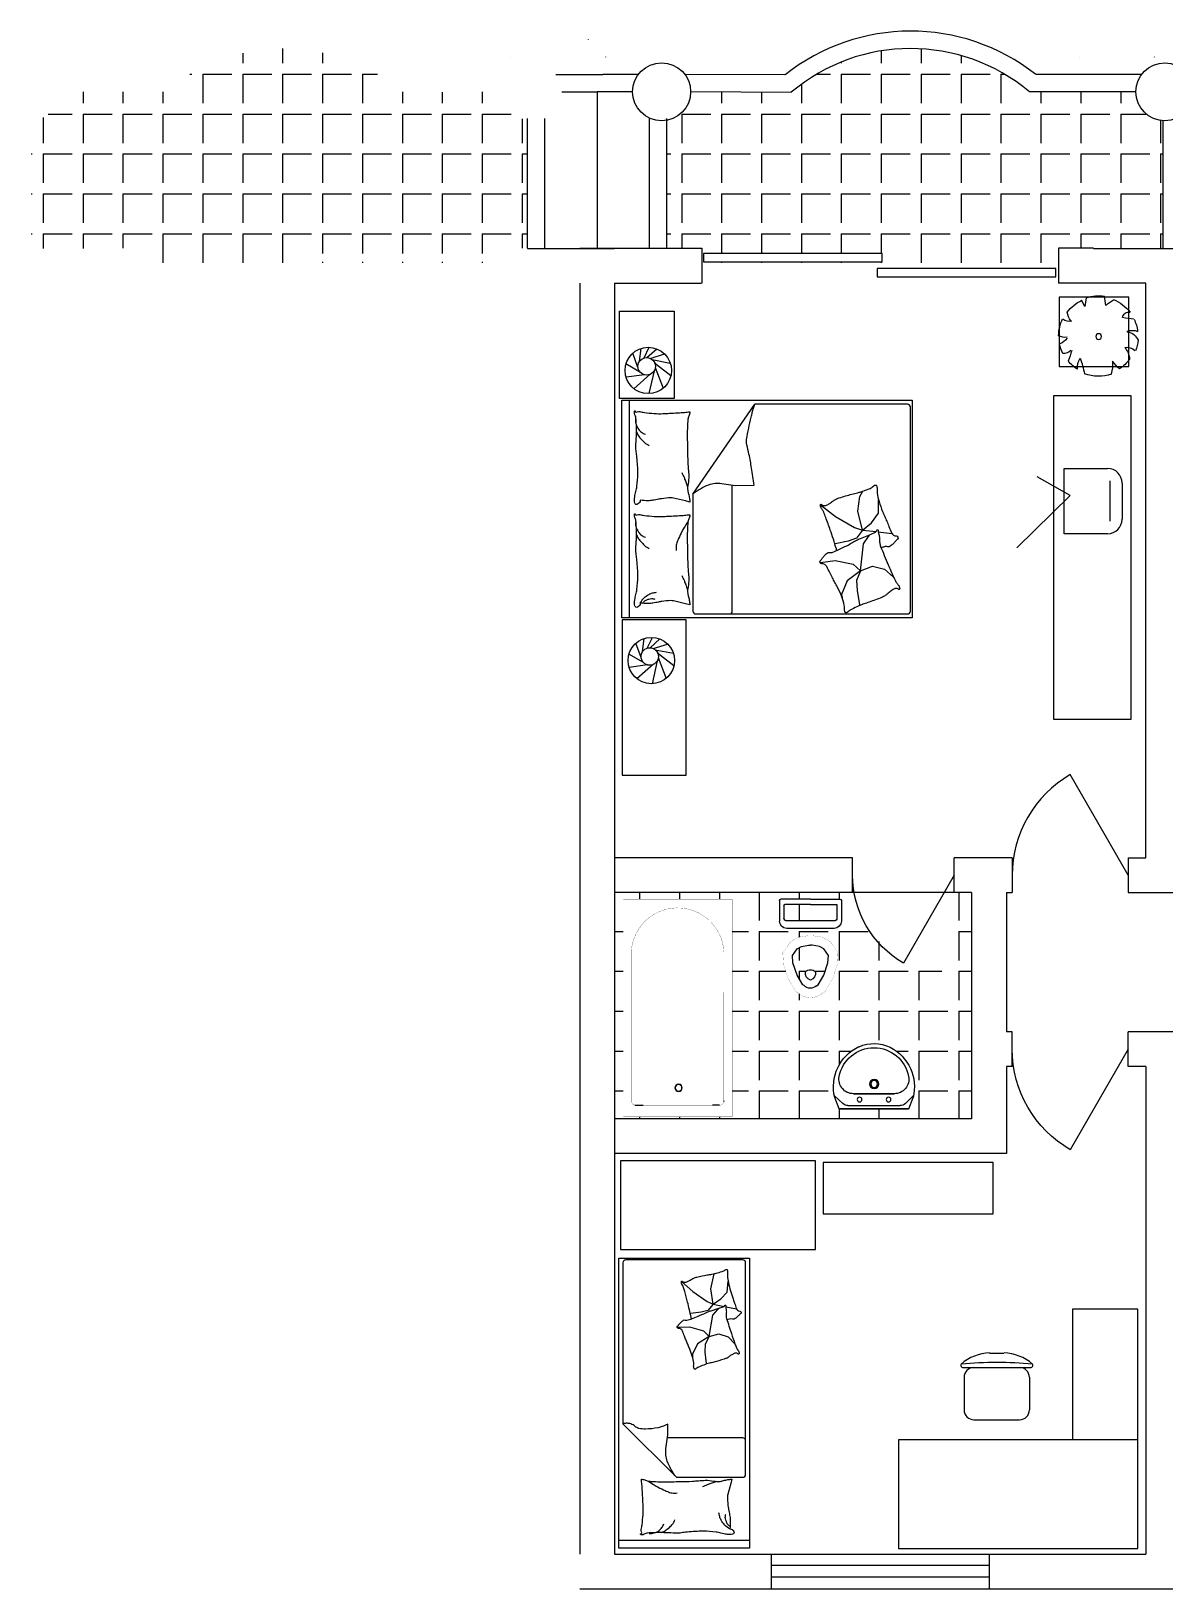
# Model space of a CAD drawing. Header units: millimetres. Extents: x 1155 to 52400, y 456 to 37454.
# Drawn here: x 1155 to 8967, y 26616 to 37354 of the extents above; entities that cross this region are included whole.
import ezdxf
from ezdxf.enums import TextEntityAlignment as Align

# ---------------------------------------------------------------- set-up
doc = ezdxf.new("R2010")
doc.units = ezdxf.units.MM
for name, color, linetype in [('PUB_WINDW', 7, 'Continuous'), ('WALL', 255, 'Continuous'), ('WINDOW', 2, 'Continuous')]:
    doc.layers.add(name, color=color, linetype=linetype)
doc.styles.add('DIM_FONT', font='SIMPLEX', dxfattribs={"width": 0.8})
doc.styles.add('SIMPLEX', font='SIMPLEX.SHX')
doc.styles.get("Standard").update_dxf_attribs({"font": 'arial.ttf'})

# ---------------------------------------------------------------- blocks, each defined once
blk = doc.blocks.new('M_C55HKH')
for p, q in [((0, -52), (900, -52)), ((26, -509), (26, -1968)), ((503, -489), (46, -489)), ((503, -489), (872, -858)), ((46, -761), (564, -761)), ((872, -1968), (872, -858)), ((299, -1273), (295, -1270)), ((307, -1352), (299, -1273)), ((305, -1407), (307, -1352)), ((357, -1410), (393, -1337)), ((393, -1337), (392, -1318)), ((146, -1456), (100, -1409)), ((211, -1478), (146, -1456)), ((278, -1459), (211, -1478)), ((278, -1459), (251, -1606)), ((278, -1459), (305, -1407)), ((278, -1459), (357, -1410)), ((317, -1498), (278, -1459)), ((412, -1527), (317, -1498)), ((251, -1606), (219, -1643)), ((495, -1523), (412, -1527)), ((163, -1664), (89, -1649)), ((196, -1718), (154, -1766)), ((249, -1682), (175, -1667)), ((249, -1682), (196, -1718)), ((219, -1643), (211, -1652)), ((249, -1682), (286, -1639)), ((249, -1682), (266, -1787)), ((292, -1700), (249, -1682)), ((286, -1639), (333, -1628)), ((391, -1769), (292, -1700)), ((333, -1628), (405, -1618)), ((154, -1766), (147, -1841)), ((266, -1787), (243, -1892)), ((469, -1839), (391, -1769)), ((46, -1988), (852, -1988))]:
    blk.add_line(p, q)
blk.add_lwpolyline([(0, -2000), (0, 0), (900, 0), (900, -2000)], close=True)
for points in [[(135, -134, -0.263368), (107, -115, -0.494818), (116, -96, -0.049225), (134, -94, -0.036831), (158, -96, -0.031893), (196, -104, 0.035782), (230, -111, 0.032941), (319, -117, 0.026564), (430, -111, 0.017905), (468, -106, -0.033397), (488, -104, -0.03204), (525, -104, 0.018442), (590, -107, 0.010837), (654, -107, 0.014624), (702, -104, 0.111249), (725, -96, -0.153708), (742, -92, -0.076444), (749, -94, -0.215512), (751, -96, -0.585858), (748, -99, 0.363489), (744, -102, 0.191716), (743, -113, -0.129675), (745, -130, -0.01735), (742, -147, 0.019326), (740, -162, 0.018818), (733, -230, 0.021828), (732, -289, 0.006204), (734, -323, 0.001963), (740, -430, 0.028341), (744, -466, -0.117014), (744, -475, -0.36606), (742, -476, -0.03973), (728, -473, -0.048309), (715, -468, 0.062981), (704, -464, 0.04058), (681, -461, 0.014345), (614, -458, 0.005484), (488, -459, 0.007153), (392, -462, 0.008762), (350, -465, -0.008153), (304, -468, -0.06251), (247, -463, 0.078669), (201, -461, 0.047825), (179, -466, -0.034494), (148, -473, -0.023571), (123, -476, -0.510228), (122, -475), (129, -445), (150, -363, 0.073041), (152, -343, 0.023305), (146, -282, 0.018299), (142, -259, -0.01097), (135, -221, -0.042281), (132, -187, -0.027201), (135, -133)], [(691, -102, 0.088153), (656, -105, 0.088153), (625, -120, 0.077547), (604, -142, 0.077547), (590, -169)], [(133, -150, -0.05369), (148, -163, -0.070312), (156, -175, -0.015448), (159, -183, -0.013244), (163, -194, -0.082127), (166, -212, -0.064164), (163, -235)], [(135, -134, -0.077379), (170, -159, -0.077379), (195, -194, -0.047525), (205, -218, -0.047525), (210, -244)], [(609, -107, 0.027842), (585, -118, 0.048685), (573, -126, 0.023666), (545, -150, 0.031223), (526, -171, 0.046801), (521, -179, 0.023191), (513, -196)], [(225, -460, 0.009729), (253, -451, 0.009729), (280, -441, 0.007971), (301, -432, 0.007971), (323, -423)], [(695, -462, 0.016108), (656, -436, 0.024599), (629, -421, 0.009477), (580, -397, 0.015937), (550, -385, 0.072521), (534, -381, 0.033339), (498, -381)], [(503, -489, -0.085272), (566, -599, -0.124044), (575, -686), (562, -782), (563, -854)], [(563, -854, -0.027362), (602, -838, -0.040834), (629, -830, -0.038441), (717, -821, -0.076528), (761, -826, -0.103649), (788, -840, 0.093398), (818, -857, 0.072727), (841, -861, 0.052315), (872, -858)], [(400, -1581, 0.025626), (402, -1591, 0.0108), (426, -1697, 0.00456), (445, -1769, 0.01125), (454, -1797, 0.069394), (462, -1813, -0.079756), (468, -1827, -0.106399), (469, -1839, -0.328642), (466, -1842, -0.299547), (461, -1840, 0.189917), (454, -1835, 0.033518), (446, -1833, 0.075627), (442, -1833, 0.053489), (436, -1835, 0.017838), (418, -1843, 0.038394), (397, -1855, -0.059529), (384, -1862, -0.035943), (362, -1869, -0.011245), (291, -1884, -0.006203), (259, -1889, 0.010783), (241, -1893, 0.019485), (230, -1895, 0.005062), (188, -1908, 0.101392), (167, -1919, -0.223768), (156, -1922, -0.25558), (153, -1920, -0.081563), (150, -1907, -0.071805), (151, -1893, 0.069985), (152, -1879, 0.03546), (145, -1831, 0.029432), (130, -1774, 0.001554), (121, -1746, -0.00152), (112, -1718, -0.004735), (102, -1689, 0.00382), (91, -1653, 0.296001), (66, -1634, -0.649774), (61, -1616, -0.02319), (65, -1613, 0.0288), (68, -1610, 0.005727), (73, -1605, -0.004358), (80, -1599, -0.027528), (94, -1586, -0.046214), (104, -1580, -0.194121), (117, -1579, 0.133719), (137, -1580, 0.005779), (155, -1575, 0.008882)]]:
    blk.add_lwpolyline(points, format="xyb")
blk.add_lwpolyline([(345, -1251, 0.101392), (366, -1238, -0.223768), (377, -1234, -0.25558), (380, -1236, -0.081563), (384, -1249, -0.071805), (384, -1263, 0.069985), (384, -1277, 0.03546), (394, -1324, 0.029432), (414, -1380, 0.001554), (425, -1407, -0.00152), (437, -1434, -0.004735), (448, -1462, 0.00382), (462, -1497, 0.296001), (488, -1515, -0.649774), (495, -1532, -0.02319), (491, -1536, 0.0288), (488, -1539, 0.005727), (484, -1544, -0.004358), (478, -1551, -0.027528), (464, -1564, -0.046214), (455, -1571, -0.194121), (442, -1573, 0.133719), (422, -1574, 0.011505), (387, -1586, 0.008882), (343, -1604, 0.012426), (286, -1629, -0.033612), (264, -1637), (218, -1652), (182, -1663, 0.224341), (170, -1674, -0.722772), (163, -1673, -0.103513), (163, -1670, 0.053465), (163, -1664, 0.030109), (161, -1646, -0.031436), (159, -1628, -0.05324), (160, -1616, 0.05518), (161, -1604, 0.056271), (157, -1583, 0.0108), (124, -1480, 0.00456), (100, -1409, 0.01125), (89, -1381, 0.069394), (80, -1366, -0.079756), (73, -1353, -0.106399), (71, -1341, -0.328642), (74, -1338, -0.299547), (79, -1340, 0.189917), (86, -1344, 0.033518), (94, -1345, 0.075627), (98, -1345, 0.053489), (104, -1343, 0.017838), (122, -1333, 0.038394), (141, -1319, -0.059529), (154, -1311, -0.035943), (175, -1303, -0.011245), (245, -1283, -0.006203), (276, -1275, 0.010783), (295, -1270, 0.019485), (305, -1266, 0.005062)], format="xyb", close=True)
for centre, start, end in [((46, -509), 90, 180), ((46, -741), 180, 270), ((46, -1968), 180, 270), ((852, -1968), 270, 0)]:
    blk.add_arc(centre, 20, start, end)
at = {"style": 'DIM_FONT', "width": 0.8, "flags": 9}
for tag in ['XSIZE', 'YSIZE']:
    blk.add_attdef(tag, (0, 0), '', height=0.5, dxfattribs=at)
blk = doc.blocks.new('M_C36OAK')
for p, q in [((-447, 1650), (-447, 750)), ((3, 1650), (-447, 1650)), ((3, 750), (3, 1650)), ((-1019, 1347), (-920, 1347)), ((-1199, 1247), (-739, 1247)), ((-1194, 1180), (-1194, 955)), ((-744, 1180), (-744, 955)), ((-1127, 887), (-812, 887)), ((-1647, 750), (-1647, 0)), ((3, 750), (-1647, 750)), ((3, 0), (3, 750)), ((-1647, 0), (3, 0))]:
    blk.add_line(p, q)
for centre, radius, start, end in [((-1009, 1032), 316, 91.7651, 130.7265), ((-929, 1032), 316, 49.2735, 88.2349), ((-1208, 1263), 10, 130.7265, 202.67), ((-1199, 1267), 20, 202.67, 270), ((-969, -1431), 2713, 84.8023, 95.1977), ((-1127, 1180), 67.5, 90, 180), ((-812, 1180), 67.5, 0, 90), ((-739, 1267), 20, 270, 337.33), ((-730, 1263), 10, 337.33, 49.2735), ((-1127, 955), 67.5, 180, 270), ((-812, 955), 67.5, 270, 0)]:
    blk.add_arc(centre, radius, start, end)
at = {"width": 0.8, "flags": 9}
for tag in ['XSIZE', 'YSIZE']:
    blk.add_attdef(tag, (0, 0), '', height=0.5, dxfattribs=at)
blk = doc.blocks.new('_WBLK')
for p, q in [((-0.5, 0.5), (0.5, 0.5)), ((0.5, 0.1667), (-0.5, 0.1667)), ((0.5, -0.1667), (-0.5, -0.1667)), ((-0.5, -0.5), (0.5, -0.5))]:
    blk.add_line(p, q)
at = {"style": 'SIMPLEX', "flags": 9}
blk.add_attdef('A', text='', height=1, dxfattribs=at).set_placement((0, 1.5), align=Align.MIDDLE)
blk = doc.blocks.new('M_C5')
for p, q in [((-71, 21), (-106, 120)), ((-60, 63), (-50, 152)), ((-28, 86), (7, 160)), ((-9, 88), (59, 149)), ((12, 83), (112, 114)), ((-54, -14), (-154, 45)), ((26, 75), (152, 50)), ((42, 53), (156, -35)), ((48, 21), (102, -123)), ((-26, -30), (-153, -47)), ((14, -26), (-99, -126)), ((41, -2), (5, -160))]:
    blk.add_line(p, q)
for centre, radius in [((0, 0), 160), ((-11, 28), 60)]:
    blk.add_circle(centre, radius)
at = {"width": 0.8, "flags": 9}
for tag in ['XSIZE', 'YSIZE']:
    blk.add_attdef(tag, (0, 0), '', height=0.5, dxfattribs=at)
blk = doc.blocks.new('M_E4')
for p, q in [((670, -80), (670, -137)), ((670, -86), (670, -97)), ((670, -663), (670, -614))]:
    blk.add_line(p, q)
at = {"const_width": 1.5}
for points in [[(-750, -750), (-750, 0)], [(-750, 0), (750, 0)], [(750, 0), (750, -750)], [(608, -56), (640, -56)], [(670, -90), (670, -656)], [(750, -750), (-750, -750)], [(670, -663), (670, -655)]]:
    blk.add_lwpolyline(points, dxfattribs=at)
for points in [[(-399, -56, 0.930688), (-388, -693, 0.930688)], [(670, -86, 0.414214), (640, -56, 0.414214)], [(670, -90, 0.041784), (670, -85, 0.412615)], [(640, -693, 0.414214), (670, -663, 0.414214)]]:
    blk.add_lwpolyline(points, format="xyb", dxfattribs=at)
at = {"const_width": 1.5, "flags": 128}
for points in [[(-399, -56), (608, -56)], [(-399, -694), (645, -692)]]:
    blk.add_lwpolyline(points, dxfattribs=at)
for radius in [25, 23]:
    blk.add_circle((550, -381), radius)
blk.add_arc((640, -663), 30, 270, 280.176)
at = {"width": 0.8, "flags": 9}
for tag in ['XSIZE', 'YSIZE']:
    blk.add_attdef(tag, (0, 0), '', height=0.5, dxfattribs=at)
blk = doc.blocks.new('M_E7')
for p, q in [((-10, 112), (-151, 112)), ((-201, 62), (-201, -265)), ((-150, 61), (-150, -264)), ((-41, 81), (-130, 81)), ((-36, -102), (-36, 76)), ((0, -102), (0, 102)), ((-36, -102), (-36, -279)), ((0, -102), (0, -305)), ((-10, -315), (-151, -315)), ((-41, -284), (-130, -284))]:
    blk.add_line(p, q)
at = {"const_width": 1}
for points in [[(-651, -24), (-637, -1), (-550, 51), (-451, 83), (-371, 88), (-294, 37), (-262, -18), (-252, -84), (-252, -102)], [(-651, -180), (-637, -202), (-550, -254), (-451, -287), (-371, -292), (-294, -240), (-262, -186), (-252, -119), (-252, -102)]]:
    blk.add_lwpolyline(points, dxfattribs=at)
for points in [[(-597, -59), (-590, -49), (-523, -9), (-438, 19), (-389, 22), (-343, -9), (-325, -40), (-317, -89), (-317, -102)], [(-596, -145), (-590, -154), (-523, -194), (-438, -222), (-389, -225), (-343, -194), (-325, -164), (-317, -114), (-317, -102)]]:
    blk.add_lwpolyline(points)
blk.add_lwpolyline([(-644, -15, 0.39866), (-643, -191, 0.39866)], format="xyb", dxfattribs=at)
for centre, radius, start, end in [((-151, 62), 50, 90, 180), ((-10, 102), 10, 0, 90), ((-130, 61), 20, 90, 180), ((-41, 76), 5, 0, 90), ((-551, -102), 62.6, 137.0381, 223.979), ((-511, -114), 47.8, 77.2641, 164.6652), ((-511, -89), 47.8, 195.3348, 282.7359), ((-541, -103), 54.1, 1.1332, 40.3816), ((-541, -101), 54.1, 319.6184, 358.8668), ((-151, -265), 50, 180, 270), ((-130, -264), 20, 180, 270), ((-41, -279), 5, 270, 0), ((-10, -305), 10, 270, 0)]:
    blk.add_arc(centre, radius, start, end)
at = {"width": 0.8, "flags": 9}
for tag in ['XSIZE', 'YSIZE']:
    blk.add_attdef(tag, (0, 0), '', height=0.5, dxfattribs=at)
blk = doc.blocks.new('M_E6')
for p, q in [((240, 0), (-240, 0)), ((-237, 0), (239, 0)), ((240, 0), (270, -79)), ((-213, -36), (-271, -91)), ((-240, 0), (-270, -79)), ((-179, -23), (181, -23)), ((141, -105), (-141, -105)), ((-141, -105), (141, -105)), ((217, -37), (274, -95))]:
    blk.add_line(p, q)
for centre, radius in [((-99, -65), 16.3), ((101, -65), 16.3), ((2, -172), 31.6), ((2, -172), 23)]:
    blk.add_circle(centre, radius)
for centre, radius, start, end in [((28, -152), 307, 166.1751, 244.7296), ((-141, -205), 100, 90, 190.5602), ((-179, -73), 50, 90, 133.181), ((-28, -152), 307, 297.0639, 13.8249), ((141, -205), 100, 349.4398, 90), ((181, -73), 50, 44.5607, 90), ((0, -179), 243, 190.5602, 349.4398), ((0, -201), 250, 245.8071, 296.4628), ((28, -152), 307, 266.589, 266.5936)]:
    blk.add_arc(centre, radius, start, end)
at = {"width": 0.8, "flags": 9}
for tag in ['XSIZE', 'YSIZE']:
    blk.add_attdef(tag, (0, 0), '', height=0.5, dxfattribs=at)
blk = doc.blocks.new('_DBLK')
blk.add_line((-0.5, 0), (0, -0.866))
blk.add_arc((-0.5, 0), 1, 300, 0)
at = {"style": 'SIMPLEX', "flags": 9}
blk.add_attdef('A', text='', height=1, dxfattribs=at).set_placement((0, 1.5), align=Align.MIDDLE)
blk = doc.blocks.new('M_C54TQD')
for p, q in [((0, -52), (1500, -52)), ((26, -509), (26, -1968)), ((853, -489), (46, -489)), ((853, -489), (1472, -916)), ((46, -761), (915, -761)), ((1472, -1968), (1472, -916)), ((381, -1368), (395, -1471)), ((778, -1368), (698, -1472)), ((395, -1471), (369, -1593)), ((528, -1559), (509, -1470)), ((698, -1472), (623, -1603)), ((161, -1514), (137, -1518)), ((255, -1552), (161, -1514)), ((324, -1645), (255, -1552)), ((369, -1593), (324, -1645)), ((548, -1617), (528, -1559)), ((623, -1603), (605, -1658)), ((90, -1638), (87, -1645)), ((188, -1621), (90, -1638)), ((257, -1618), (188, -1621)), ((324, -1645), (257, -1618)), ((324, -1645), (510, -1664)), ((324, -1645), (355, -1728)), ((510, -1664), (560, -1700)), ((605, -1658), (548, -1617)), ((560, -1700), (572, -1709)), ((605, -1658), (594, -1752)), ((605, -1658), (734, -1626)), ((605, -1658), (655, -1721)), ((734, -1626), (837, -1640)), ((837, -1640), (873, -1660)), ((335, -1810), (281, -1873)), ((355, -1728), (335, -1810)), ((592, -1767), (580, -1861)), ((655, -1721), (720, -1769)), ((720, -1769), (813, -1769)), ((46, -1988), (1452, -1988))]:
    blk.add_line(p, q)
blk.add_lwpolyline([(0, -2000), (0, 0), (1500, 0), (1500, -2000)], close=True)
for points in [[(101, -127, -0.263368), (73, -108, -0.494818), (82, -89, -0.049225), (100, -88, -0.036831), (124, -89, -0.031893), (161, -97, 0.035782), (195, -104, 0.032941), (285, -110, 0.026564), (396, -104, 0.017905), (434, -99, -0.033397), (454, -97, -0.03204), (491, -97, 0.018442), (555, -101, 0.010837), (620, -100, 0.014624), (668, -97, 0.111249), (691, -89, -0.153708), (708, -86, -0.076444), (715, -87, -0.215512), (717, -89, -0.585858), (714, -92, 0.363489), (709, -95, 0.191716), (709, -106, -0.129675), (711, -123, -0.01735), (708, -140, 0.019326), (706, -155, 0.018818), (699, -223, 0.021828), (698, -283, 0.006204), (700, -316, 0.001963), (706, -423, 0.028341), (710, -459, -0.117014), (709, -468, -0.36606), (708, -469, -0.03973), (694, -466, -0.048309), (681, -461, 0.062981), (670, -457, 0.04058), (647, -454, 0.014345), (580, -451, 0.005484), (454, -452, 0.007153), (358, -455, 0.008762), (316, -458, -0.008153), (270, -461, -0.06251), (213, -456, 0.078669), (167, -454, 0.047825), (145, -459, -0.034494), (114, -466, -0.023571), (89, -469, -0.510228), (88, -468), (95, -438), (116, -356, 0.073041), (118, -336, 0.023305), (112, -275, 0.018299), (108, -252, -0.01097), (101, -214, -0.042281), (98, -180, -0.027201), (101, -126)], [(575, -101, 0.027842), (551, -111, 0.048685), (539, -119, 0.023666), (511, -144, 0.031223), (492, -164, 0.046801), (486, -172, 0.023191), (478, -189)], [(657, -95, 0.088153), (622, -98, 0.088153), (591, -114, 0.077547), (569, -135, 0.077547), (555, -162)], [(810, -127, -0.263368), (782, -108, -0.494818), (791, -89, -0.049225), (809, -88, -0.036831), (833, -89, -0.031893), (871, -97, 0.035782), (905, -104, 0.032941), (994, -110, 0.026564), (1106, -104, 0.017905), (1143, -99, -0.033397), (1163, -97, -0.03204), (1200, -97, 0.018442), (1265, -101, 0.010837), (1329, -100, 0.014624), (1377, -97, 0.111249), (1400, -89, -0.153708), (1417, -86, -0.076444), (1424, -87, -0.215512), (1426, -89, -0.585858), (1423, -92, 0.363489), (1419, -95, 0.191716), (1419, -106, -0.129675), (1421, -123, -0.01735), (1418, -140, 0.019326), (1415, -155, 0.018818), (1408, -223, 0.021828), (1407, -283, 0.006204), (1409, -316, 0.001963), (1415, -423, 0.028341), (1419, -459, -0.117014), (1419, -468, -0.36606), (1417, -469, -0.03973), (1404, -466, -0.048309), (1390, -461, 0.062981), (1379, -457, 0.04058), (1356, -454, 0.014345), (1289, -451, 0.005484), (1164, -452, 0.007153), (1067, -455, 0.008762), (1025, -458, -0.008153), (979, -461, -0.06251), (922, -456, 0.078669), (877, -454, 0.047825), (854, -459, -0.034494), (823, -466, -0.023571), (798, -469, -0.510228), (797, -468), (805, -438), (825, -356, 0.073041), (827, -336, 0.023305), (821, -275, 0.018299), (817, -252, -0.01097), (810, -214, -0.042281), (807, -180, -0.027201), (810, -126)], [(1284, -101, 0.027842), (1260, -111, 0.048685), (1248, -119, 0.023666), (1220, -144, 0.031223), (1201, -164, 0.046801), (1196, -172, 0.023191), (1188, -189)], [(1366, -95, 0.088153), (1332, -98, 0.088153), (1300, -114, 0.077547), (1279, -135, 0.077547), (1265, -162)], [(99, -143, -0.05369), (114, -156, -0.070312), (122, -168, -0.015448), (125, -177, -0.013244), (129, -187, -0.082127), (132, -205, -0.064164), (129, -228)], [(101, -127, -0.077379), (136, -152, -0.077379), (161, -187, -0.047525), (171, -211, -0.047525), (176, -238)], [(191, -454, 0.009729), (219, -445, 0.009729), (246, -435, 0.007971), (267, -426, 0.007971), (289, -416)], [(661, -455, 0.016108), (622, -429, 0.024599), (595, -414, 0.009477), (546, -391, 0.015937), (516, -378, 0.072521), (500, -375, 0.033339), (463, -375)], [(901, -454, 0.009729), (928, -445, 0.009729), (955, -435, 0.007971), (977, -426, 0.007971), (998, -416)], [(853, -489, -0.085272), (917, -599, -0.124044), (926, -686), (912, -782), (914, -912)], [(914, -912, 0.007867), (1032, -894, 0.009508), (1128, -876, 0.006616), (1193, -862, -0.023828), (1212, -858, -0.080713), (1230, -859, -0.009591), (1383, -891, -0.013133), (1416, -899, -0.007859), (1472, -916)], [(464, -1480, 0.025626), (476, -1478, 0.0108), (605, -1436, 0.00456), (692, -1405, 0.01125), (727, -1391, 0.069394), (746, -1380, -0.079756), (763, -1371, -0.106399), (778, -1368, -0.328642), (782, -1372, -0.299547), (779, -1378, 0.189917), (774, -1387, 0.033518), (773, -1397, 0.075627), (773, -1402, 0.053489), (776, -1410, 0.017838), (788, -1432, 0.038394), (805, -1456, -0.059529), (816, -1472, -0.035943), (826, -1498, -0.011245), (852, -1585, -0.006203), (862, -1624, 0.010783), (868, -1647, 0.019485), (873, -1660, 0.005062), (892, -1710, 0.101392), (909, -1736, -0.223768), (914, -1749, -0.25558), (911, -1754, -0.081563), (895, -1759, -0.071805), (878, -1759, 0.069985), (861, -1759, 0.03546), (801, -1772, 0.029432), (732, -1797, 0.001554), (699, -1811, -0.00152), (665, -1826, -0.004735), (629, -1840, 0.00382), (586, -1859, 0.296001), (564, -1891, -0.649774), (542, -1900, -0.02319), (538, -1895, 0.0288), (534, -1892, 0.005727), (527, -1886, -0.004358), (519, -1878, -0.027528), (502, -1861, -0.046214), (493, -1850, -0.194121), (490, -1833, 0.133719), (489, -1809, 0.005779), (482, -1787, 0.008882)]]:
    blk.add_lwpolyline(points, format="xyb")
blk.add_lwpolyline([(58, -1583, 0.101392), (40, -1559, -0.223768), (34, -1546, -0.25558), (36, -1541, -0.081563), (52, -1535, -0.071805), (69, -1534, 0.069985), (86, -1532, 0.03546), (145, -1515, 0.029432), (211, -1485, 0.001554), (244, -1468, -0.00152), (276, -1451, -0.004735), (311, -1433, 0.00382), (353, -1412, 0.296001), (372, -1378, -0.649774), (393, -1367, -0.02319), (398, -1372, 0.0288), (402, -1375, 0.005727), (409, -1380, -0.004358), (418, -1387, -0.027528), (436, -1403, -0.046214), (445, -1414, -0.194121), (450, -1430, 0.133719), (453, -1454, 0.011505), (471, -1496, 0.008882), (497, -1550, 0.012426), (535, -1618, -0.033612), (547, -1644), (570, -1701), (588, -1744, 0.224341), (603, -1757, -0.722772), (603, -1766, -0.103513), (599, -1767, 0.053465), (592, -1767, 0.030109), (569, -1772, -0.031436), (547, -1776, -0.05324), (532, -1776, 0.05518), (517, -1777, 0.056271), (492, -1783, 0.0108), (366, -1835, 0.00456), (281, -1873, 0.01125), (247, -1889, 0.069394), (229, -1902, -0.079756), (213, -1912, -0.106399), (199, -1915, -0.328642), (195, -1912, -0.299547), (196, -1906, 0.189917), (201, -1896, 0.033518), (202, -1886, 0.075627), (201, -1882, 0.053489), (197, -1874, 0.017838), (184, -1853, 0.038394), (165, -1830, -0.059529), (153, -1815, -0.035943), (140, -1790, -0.011245), (108, -1705, -0.006203), (95, -1667, 0.010783), (87, -1645, 0.019485), (82, -1632, 0.005062)], format="xyb", close=True)
for centre, start, end in [((46, -509), 90, 180), ((46, -741), 180, 270), ((46, -1968), 180, 270), ((1452, -1968), 270, 0)]:
    blk.add_arc(centre, 20, start, end)
at = {"style": 'DIM_FONT', "width": 0.8, "flags": 9}
for tag in ['XSIZE', 'YSIZE']:
    blk.add_attdef(tag, (0, 0), '', height=0.5, dxfattribs=at)
blk = doc.blocks.new('M_C56KIS')
for p, q in [((62, 318), (72, 242)), ((72, 242), (101, 299)), ((101, 299), (101, 299))]:
    blk.add_line(p, q)
blk.add_lwpolyline([(294, 325), (294, -275), (-306, -275), (-306, 325)], close=True)
blk.add_circle((-46, -16), 24.7)
for centre, radius, start, end in [((-46, -12), 340, 112.0103, 142.6392), ((-371, -22), 380, 45.9782, 58.5315), ((-666, 365), 570, 348.5728, 356.6649), ((-46, -12), 348, 72.0426, 98.475), ((-46, -12), 341, 37.2751, 64.8245), ((-402, 850), 718, 274.1465, 282.1238), ((-307, 139), 56.5, 8.941, 100.0107), ((207, 198), 84.2, 254.8555, 310.96), ((82, 215), 145, 319.7203, 351.7151), ((-46, -12), 345, 0.5321, 25.5856), ((-277, -88), 115, 97.3912, 159.6952), ((-332, -105), 143, 71.8009, 110.5991), ((-46, -12), 338, 154.3498, 173.0356), ((-46, -12), 342, 185.9236, 201.5277), ((-287, -214), 106, 81.8314, 131.8278), ((-119, -230), 194, 141.6582, 174.3093), ((241, 102), 125, 263.2775, 297.8128), ((333, 45), 131, 215.3868, 249.7411), ((-46, -12), 344, 334.0767, 348.9021), ((-46, -12), 333, 216.594, 237.4464), ((-456, -26), 353, 310.8536, 325.193), ((259, -243), 425, 177.9455, 193.2146), ((1320, -611), 1274, 161.2865, 167.5451), ((-13, -284), 151, 354.7323, 32.8544), ((-46, -12), 339, 302.6098, 320.6752), ((1199, 167), 1058, 196.6397, 201.9099), ((262, -63), 99.6, 227.0454, 270.9651), ((-46, -12), 346, 251.5307, 290.63)]:
    blk.add_arc(centre, radius, start, end)
at = {"style": 'DIM_FONT', "width": 0.8, "flags": 9}
for tag in ['XSIZE', 'YSIZE']:
    blk.add_attdef(tag, (0, 0), '', height=0.5, dxfattribs=at)
blk = doc.blocks.new('M_C4')
for p, q in [((100, 250), (350, 250)), ((0, -150), (0, 150)), ((363, 169), (84, 169)), ((450, 150), (450, -150)), ((187, -107), (57, -336)), ((187, -107), (547, -475)), ((450, -150), (0, -150))]:
    blk.add_line(p, q)
for centre, start, end in [((100, 150), 90, 180), ((350, 150), 0, 90)]:
    blk.add_arc(centre, 100, start, end)
at = {"flags": 9}
for tag in ['XSIZE', 'YSIZE']:
    blk.add_attdef(tag, (0, 0), '', height=0.5, dxfattribs=at)
at = {"width": 0.8, "flags": 9}
for tag in ['YSIZE', 'XSIZE', 'XSIZE', 'YSIZE']:
    blk.add_attdef(tag, (225, -150), '', height=0.5, dxfattribs=at)
blk = doc.blocks.new('1T4F30')
h = blk.add_hatch()
h.set_pattern_fill('ANGLE', color=256, scale=1000, style=0)
h.set_pattern_definition([(0, (-7837.9, 136056.9), (0, -275), [200, -75]), (270, (-7837.9, 136056.9), (-275, -2e-14), [200, -75])])
h.paths.add_polyline_path([(-48221, 3089), (-48701, 3089, -2.414214), (-48700, 3090), (-48941, 3090), (-48941, 2969), (-51401, 2969), (-51401, 3090), (-51641, 3090), (-51641, 3972, 0.360916), (-51477, 4168), (-50784, 4165, -0.365315), (-49142, 4169), (-48409, 4169, 0.396521), (-48221, 3969)])
h.paths.add_polyline_path([(-51388, 3053), (-51388, 2996), (-50158, 2996), (-50158, 3053)], flags=16)
h.paths.add_polyline_path([(-52601, 3090), (-52841, 3090), (-52841, 2970), (-55181, 2970), (-55301, 2970), (-55301, 3090), (-55542, 3090, 0.414214), (-55542, 3089), (-56021, 3089), (-56021, 3969, 0.396521), (-55833, 4169), (-55100, 4169, -0.365315), (-53459, 4165), (-52765, 4168, 0.360916), (-52601, 3972)])
h.paths.add_polyline_path([(-54085, 3053), (-54085, 2996), (-52854, 2996), (-52854, 3053)], flags=16)
h = blk.add_hatch()
h.set_pattern_fill('ANGLE', color=256, scale=1000, style=0)
h.set_pattern_definition([(0, (-52128.37, 4472.77), (0, -275), [200, -75]), (270, (-52128.37, 4472.77), (-275, -2e-14), [200, -75])])
h.paths.add_polyline_path([(-50350, -1351), (-50361, -1351), (-52001, -1351), (-52001, -2431), (-51941, -2431), (-51941, -1397), (-51191, -1397), (-51191, -2431), (-50349, -2431, -0.030001), (-50317, -2413, -0.224698), (-50103, -2417, -0.02217), (-50079, -2431), (-49541, -2431), (-49541, -1351), (-49661, -1351), (-49696, -1351), (-49696, -1896, -0.362015)])
h.paths.add_polyline_path([(-50499, -1948), (-50551, -2034), (-50570, -2046, -0.36575), (-50734, -2045), (-50752, -2034), (-50804, -1948), (-50836, -1848), (-50841, -1769), (-50790, -1691), (-50735, -1660), (-50669, -1649), (-50651, -1649), (-50634, -1649), (-50567, -1660), (-50513, -1691), (-50461, -1769), (-50466, -1848)], flags=16)
h.paths.add_polyline_path([(-50558, -1920), (-50599, -1987), (-50609, -1994, -0.39866), (-50695, -1993), (-50704, -1987), (-50744, -1920), (-50772, -1835), (-50775, -1786), (-50744, -1740), (-50713, -1722), (-50664, -1714), (-50651, -1714), (-50639, -1714), (-50589, -1722), (-50558, -1740), (-50528, -1786), (-50531, -1835)], flags=0)
h.paths.add_polyline_path([(-50651, -1954, -0.40099), (-50685, -1897, -0.172948), (-50651, -1884, -0.172948), (-50617, -1897, -0.40099)], flags=0)
h.paths.add_polyline_path([(-50488, -1599), (-50815, -1599, -0.414214), (-50865, -1549), (-50865, -1407, -0.414214), (-50855, -1397), (-50651, -1397), (-50448, -1397, -0.414214), (-50438, -1407), (-50438, -1549, -0.414214)], flags=16)
h.paths.add_polyline_path([(-50489, -1547), (-50814, -1547, -0.414214), (-50834, -1527), (-50834, -1434), (-50651, -1434), (-50469, -1434), (-50469, -1527, -0.414214)], flags=0)
h.paths.add_polyline_path([(-51191, -2431), (-51191, -2897), (-51941, -2897), (-51941, -2431), (-52001, -2431), (-52001, -2911), (-49541, -2911), (-49541, -2551), (-49541, -2431), (-50079, -2431, -0.323381), (-49944, -2764), (-49974, -2843), (-50454, -2843), (-50484, -2764, -0.323381), (-50349, -2431)])
for p, q in [((-52405, 4289), (-52082, 4289)), ((-51838, 4289), (-52082, 4289)), ((-50827, 4285), (-51517, 4288)), ((-48369, 4289), (-49099, 4289)), ((-52365, 4169), (-52121, 4169)), ((-51877, 4169), (-52121, 4169)), ((-52121, 4169), (-52121, 3089)), ((-50784, 4165), (-51477, 4168)), ((-48409, 4169), (-49142, 4169)), ((-48409, 4169), (-48409, 4169)), ((-52601, 3090), (-52601, 3985)), ((-52481, 3090), (-52481, 3985)), ((-51761, 3090), (-51761, 3985)), ((-51641, 3090), (-51641, 3985)), ((-48221, 3089), (-48221, 3969)), ((-49661, -1351), (-50361, -1351))]:
    blk.add_line(p, q)
for points in [[(-51968, 2657), (-51590, 2657), (-51590, 2054), (-51968, 2054)], [(-48976, -157), (-48441, -157), (-48441, 2073), (-48976, 2073)], [(-51948, -543), (-51509, -543), (-51509, 528), (-51948, 528)], [(-51960, -3812), (-50617, -3812), (-50617, -3200), (-51960, -3200)], [(-50563, -3565), (-49393, -3565), (-49393, -3211), (-50563, -3211)]]:
    blk.add_lwpolyline(points, close=True)
for centre in [(-51677, 4169), (-48209, 4169)]:
    blk.add_circle(centre, 200)
for centre, radius, start, end in [((-49961, 3194), 1393, 51.836, 128.4054), ((-52719, 4409), 0.5, 249.2187, 270), ((-49961, 3194), 1273, 49.9974, 130.2694), ((-48798, 4409), 0.5, 249.2187, 270), ((-48221, 3870), 0.5, 270, 313.5976)]:
    blk.add_arc(centre, radius, start, end)
at = {"layer": 'WALL'}
for p, q in [((-52601, 3089), (-52002, 3089)), ((-51642, 3089), (-52241, 3089)), ((-52241, 3089), (-52241, 3089)), ((-52001, 3089), (-52002, 3089)), ((-51641, 3090), (-51401, 3090)), ((-51401, 3090), (-51401, 2850)), ((-48701, 3090), (-48941, 3090)), ((-48941, 3090), (-48941, 2850)), ((-48701, 3089), (-48101, 3089)), ((-52241, 2849), (-52241, -1111)), ((-52241, 2849), (-52241, -1351)), ((-52001, 2849), (-52001, -1111)), ((-52001, 2849), (-52001, -1351)), ((-52001, 2849), (-51402, 2849)), ((-48341, 2849), (-48941, 2849)), ((-48341, -1111), (-48341, 2849)), ((-50361, -1111), (-52001, -1111)), ((-50361, -1351), (-50361, -1111)), ((-49661, -1351), (-49661, -1111)), ((-49261, -1111), (-49661, -1111)), ((-49261, -1111), (-49261, -1351)), ((-48461, -1111), (-48341, -1111)), ((-48461, -1111), (-48461, -1351)), ((-52241, -1351), (-52241, -2911)), ((-52241, -1351), (-52241, -3031)), ((-50361, -1351), (-52001, -1351)), ((-52001, -1351), (-52001, -3031)), ((-52001, -1351), (-52001, -2911)), ((-49541, -1351), (-49661, -1351)), ((-49541, -1351), (-49541, -2551)), ((-49301, -1351), (-49261, -1351)), ((-49301, -1351), (-49301, -2311)), ((-48461, -1351), (-48221, -1351)), ((-48221, -1351), (-46261, -1351)), ((-49261, -2311), (-49301, -2311)), ((-49261, -2551), (-49261, -2311)), ((-48341, -2311), (-48461, -2311)), ((-48461, -2551), (-48461, -2311)), ((-46261, -2311), (-48341, -2311)), ((-49541, -2551), (-49541, -2911)), ((-49301, -2551), (-49301, -3151)), ((-49261, -2551), (-49301, -2551)), ((-48341, -2551), (-48461, -2551)), ((-48341, -2551), (-48341, -5911)), ((-49541, -2911), (-52001, -2911)), ((-52241, -3031), (-52241, -5911)), ((-52001, -3031), (-52001, -5911)), ((-52241, -3151), (-52241, -5911)), ((-52001, -3151), (-52001, -5911)), ((-49301, -3151), (-52001, -3151)), ((-52001, -5911), (-50921, -5911)), ((-50921, -5911), (-50921, -6151)), ((-49421, -5911), (-49421, -6151)), ((-49421, -5911), (-48341, -5911)), ((-52241, -6151), (-50921, -6151)), ((-49421, -6151), (-47471, -6151))]:
    blk.add_line(p, q, dxfattribs=at)
for centre, start, end in [((-52601, 3090), 180, 270), ((-51642, 3090), 270, 0), ((-48701, 3090), 180, 270), ((-51402, 2850), 270, 0), ((-48941, 2850), 180, 270)]:
    blk.add_arc(centre, 0.5, start, end, dxfattribs=at)
at = {"layer": 'WINDOW'}
for p, q in [((-52181, 4528), (-52181, 4529)), ((-52061, 4408), (-52061, 4409)), ((-48281, 4408), (-48282, 4409))]:
    blk.add_line(p, q, dxfattribs=at)
for points in [[(-51388, 2996), (-50158, 2996), (-50158, 3053), (-51388, 3053)], [(-50192, 2893), (-48961, 2893), (-48961, 2950), (-50192, 2950)]]:
    blk.add_lwpolyline(points, close=True, dxfattribs=at)
at = {"xscale": -0.8, "yscale": 0.8, "zscale": 0.8}
blk.add_blockref('M_C56KIS', (-48702, 2494), dxfattribs=at)
for name, p in [('M_C5', (-51769, 2248)), ('M_C5', (-51748, 248)), ('M_C36OAK', (-48398, -5873))]:
    blk.add_blockref(name, p)
for name, p, rotation in [('M_C54TQD', (-51951, 543), 90), ('M_C4', (-48754, 1572), 270), ('M_C55HKH', (-51072, -5871), 180)]:
    blk.add_blockref(name, p, dxfattribs=dict(rotation=rotation))
at = {"xscale": -1}
for name, p, rotation in [('M_E4', (-51941, -2147), 90), ('M_E7', (-50550, -1397), 270), ('M_E6', (-50214, -2843), 180)]:
    blk.add_blockref(name, p, dxfattribs=dict(at, rotation=rotation))
at = {"layer": 'WINDOW'}
for p, xscale, yscale, zscale in [((-48861, -1231), -800, -800, 800), ((-50011, -1231), -700, 700, 700), ((-48861, -2431), -800, 800, 800)]:
    blk.add_blockref('_DBLK', p, dxfattribs=dict(at, xscale=xscale, yscale=yscale, zscale=zscale))
at = {"layer": 'WINDOW', "xscale": -1500, "yscale": 239.9999999999999, "zscale": 1500, "rotation": 180}
blk.add_blockref('_WBLK', (-50171, -6031), dxfattribs=at)

msp = doc.modelspace()

# ---------------------------------------------------------------- block references
at = {"layer": 'PUB_WINDW'}
msp.add_blockref('1T4F30', (57176, 32767), dxfattribs=at)

doc.saveas('drawing.dxf')
